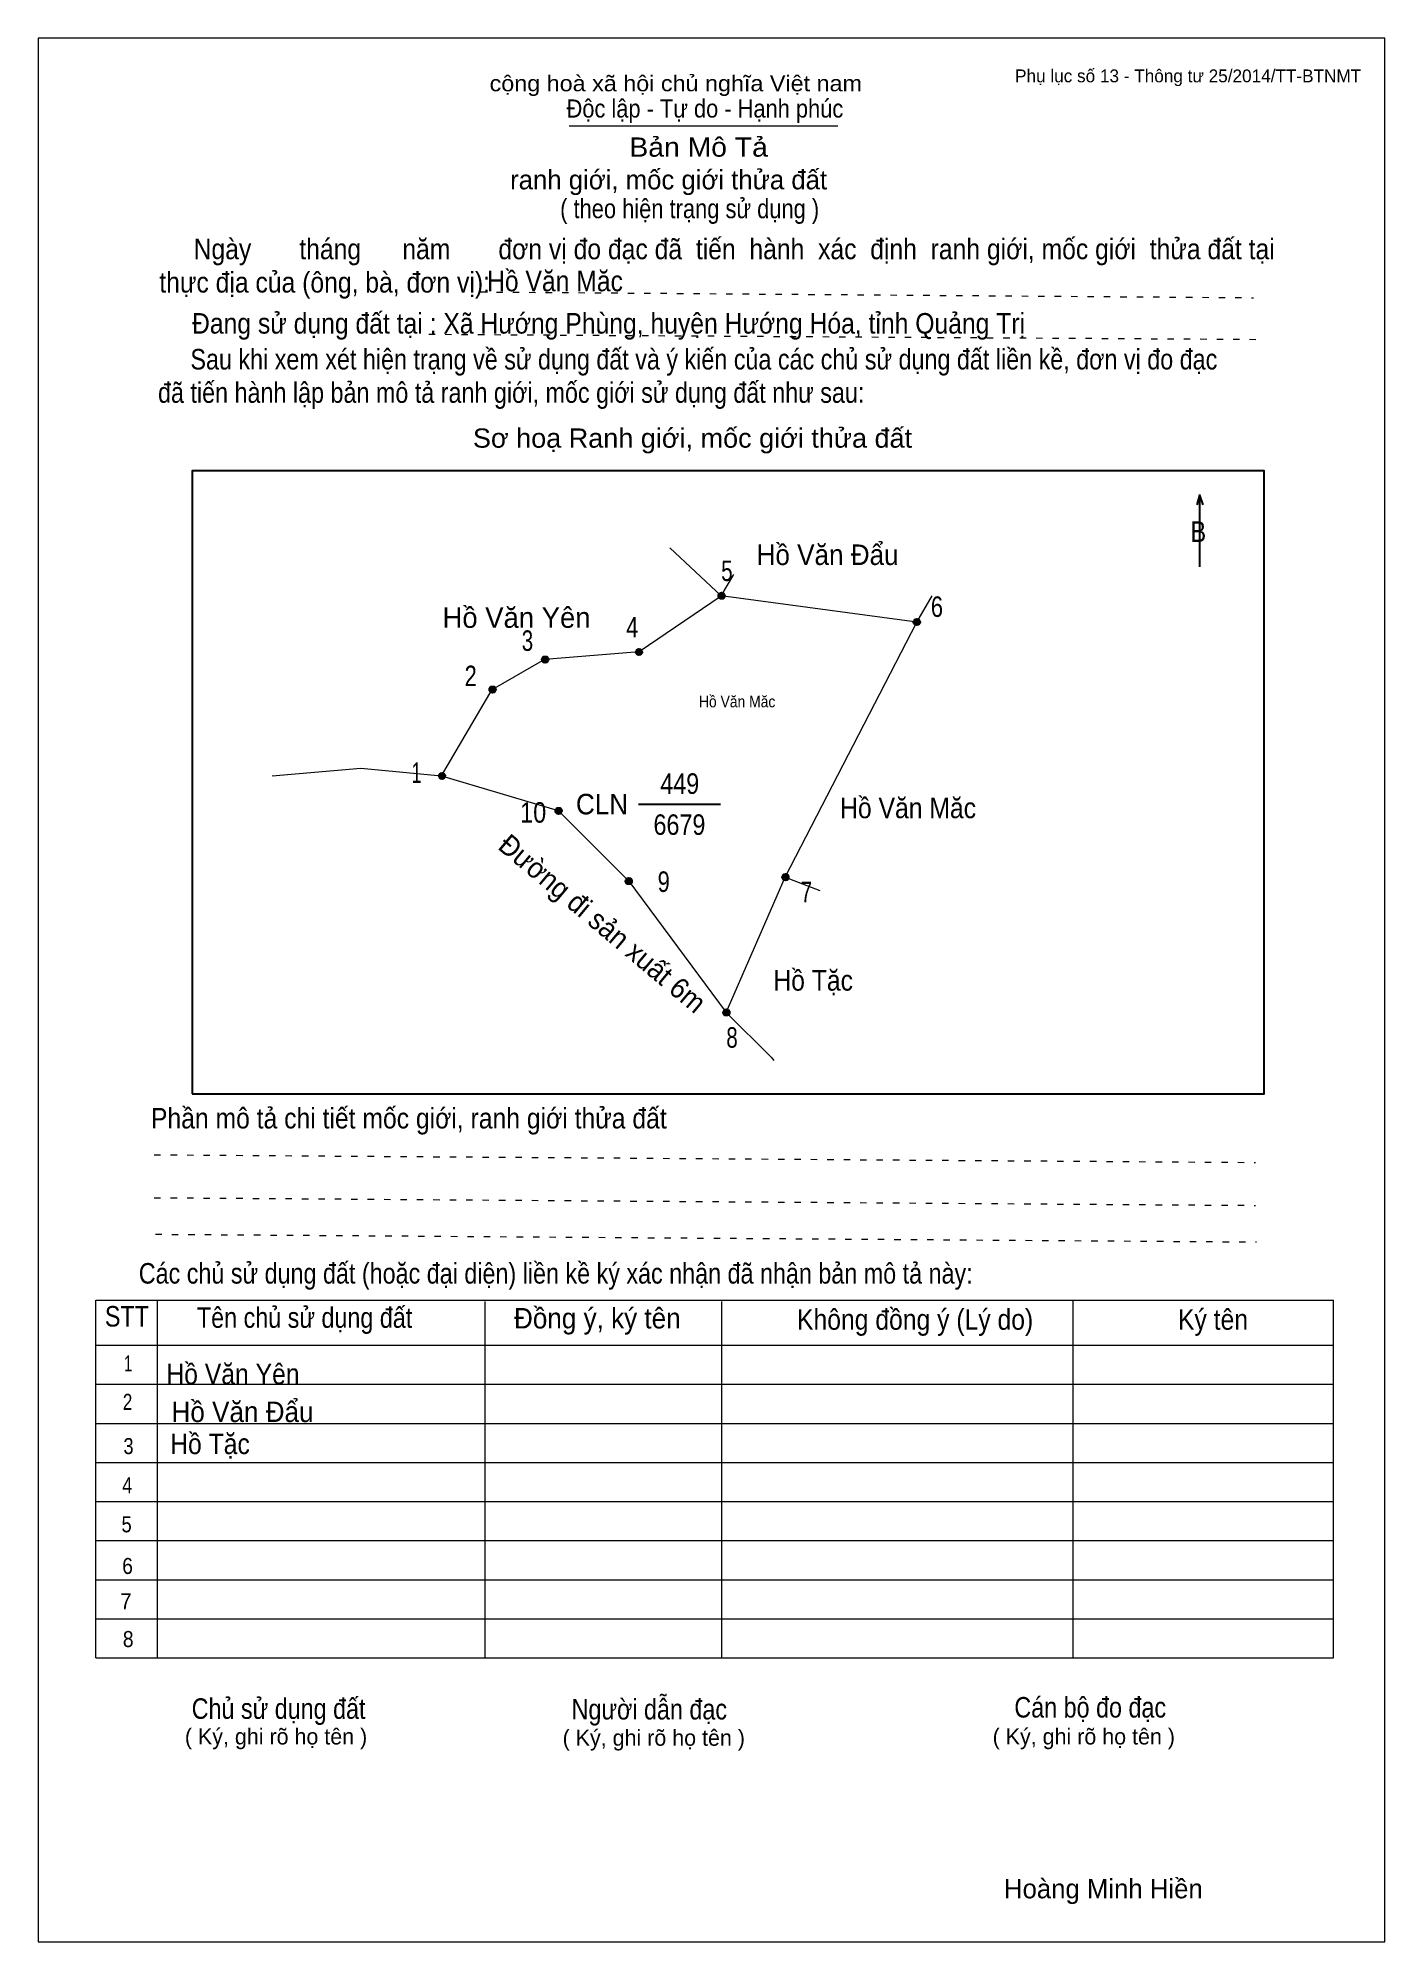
# Model space of a CAD drawing. Header units: centimetres. Extents: x 0 to 21, y 0 to 29.7.
import ezdxf
from ezdxf.enums import TextEntityAlignment as Align

# ---------------------------------------------------------------- set-up
doc = ezdxf.new("R2010")
doc.units = ezdxf.units.CM
doc.header["$LTSCALE"] = 0.13
doc.linetypes.add('DOTTED', pattern=[1.5, 0.3, -1.2])
for name, color, linetype, lineweight in [('1', 7, 'Continuous', 13), ('32', 7, 'Continuous', 25), ('33', 7, 'Continuous', 25), ('61', 7, 'Continuous', 13), ('62', 7, 'Continuous', 13)]:
    doc.layers.add(name, color=color, linetype=linetype, lineweight=lineweight)
for name, color, linetype in [('34', 7, 'Continuous'), ('45', 7, 'Continuous'), ('63', 7, 'Continuous')]:
    doc.layers.add(name, color=color, linetype=linetype)

msp = doc.modelspace()

# ---------------------------------------------------------------- hatches: boundary and pattern name
at = {"layer": '32'}
for points in [[(10.7074, 21.0003, 1), (10.6074, 21.0003, 1)], [(13.7517, 20.5905, 1), (13.6517, 20.5905, 1)], [(7.9559, 20.0051, 1), (7.8559, 20.0051, 1)], [(9.4195, 20.1222, 1), (9.3195, 20.1222, 1)], [(7.1363, 19.5367, 1), (7.0363, 19.5367, 1)], [(6.3483, 18.1885, 1), (6.2483, 18.1885, 1)], [(8.1661, 17.6435, 1), (8.0661, 17.6435, 1)], [(11.7027, 16.6096, 1), (11.6027, 16.6096, 1)], [(9.2603, 16.5493, 1), (9.1603, 16.5493, 1)], [(10.7824, 14.5003, 1), (10.6824, 14.5003, 1)]]:
    msp.add_hatch(color=256, dxfattribs=at).paths.add_polyline_path(points)

# ---------------------------------------------------------------- linework, layer by layer
at = {"layer": '1'}
msp.add_lwpolyline([(21, 0), (21, 29.7), (0, 29.7), (0, 0)], close=True, dxfattribs=at)
at = {"layer": '32'}
for centre in [(10.6574, 21.0003), (13.7017, 20.5905), (7.9059, 20.0051), (9.3695, 20.1222), (7.0863, 19.5367), (6.2983, 18.1885), (8.1161, 17.6435), (11.6527, 16.6096), (9.2103, 16.5493), (10.7324, 14.5003)]:
    msp.add_circle(centre, 0.05, dxfattribs=at)
at = {"layer": '33'}
msp.add_line((9.36, 17.75), (10.64, 17.75), dxfattribs=at)
at = {"layer": '61'}
for p, q in [((10.65, 21), (10.85, 21.33)), ((13.7, 20.59), (13.94, 21)), ((11.65, 16.61), (12.19, 16.4))]:
    msp.add_line(p, q, dxfattribs=at)
for points in [[(6.29, 18.19), (7.08, 19.54), (7.9, 20.01), (9.37, 20.13), (10.65, 21), (9.85, 21.75)], [(10.73, 14.5), (11.65, 16.61), (13.7, 20.59), (10.65, 21)], [(3.65, 18.19), (5.03, 18.31), (6.29, 18.19)], [(6.29, 18.19), (8.11, 17.65), (9.21, 16.55), (10.73, 14.5)], [(10.73, 14.5), (11.43, 13.8), (11.47, 13.75)]]:
    msp.add_lwpolyline(points, dxfattribs=at)
at = {"layer": '62'}
for p, q in [((8.28, 28.33), (12.47, 28.33)), ((0.9, 10.01), (20.2, 10.01)), ((0.9, 4.43), (0.9, 10.01)), ((1.86, 4.43), (1.86, 10.01)), ((6.97, 4.43), (6.97, 9.99)), ((10.66, 4.43), (10.66, 9.99)), ((16.14, 4.43), (16.14, 10.01)), ((20.2, 4.43), (20.2, 10.01)), ((0.9, 9.31), (20.2, 9.31)), ((0.9, 8.7), (20.2, 8.7)), ((0.9, 8.09), (20.2, 8.09)), ((0.9, 7.48), (20.2, 7.48)), ((0.9, 6.87), (20.2, 6.87)), ((0.9, 6.26), (20.2, 6.26)), ((0.9, 5.65), (20.2, 5.65)), ((0.9, 5.04), (20.2, 5.04)), ((0.9, 4.43), (20.2, 4.43))]:
    msp.add_line(p, q, dxfattribs=at)
at = {"layer": '62', "linetype": 'DOTTED'}
for p, q in [((6.89, 25.74), (18.95, 25.65)), ((6.09, 25.08), (19.04, 25)), ((1.81, 12.28), (18.98, 12.16)), ((1.81, 11.61), (18.98, 11.49)), ((1.83, 11.04), (19, 10.92))]:
    msp.add_line(p, q, dxfattribs=at)
at = {"layer": '62', "lineweight": 25}
for p, q in [((18.11, 22.58), (18.11, 21.45)), ((18.11, 22.57), (18.07, 22.42)), ((18.11, 22.57), (18.16, 22.42))]:
    msp.add_line(p, q, dxfattribs=at)
msp.add_lwpolyline([(2.4, 13.23), (19.12, 13.23), (19.12, 22.95), (2.4, 22.95)], close=True, dxfattribs=at)

# ---------------------------------------------------------------- texts
at = {"layer": '32'}
for s, width, p in [('5', 0.75, (10.74, 21.23)), ('6', 0.8, (14.015, 20.67)), ('4', 0.8, (9.265, 20.35)), ('3', 0.75, (7.63, 20.14)), ('2', 0.8, (6.745, 19.59)), ('1', 0.65, (5.9, 18.08)), ('10', 0.85, (7.72, 17.46)), ('9', 0.8, (9.755, 16.38)), ('7', 0.75, (11.98, 16.22)), ('8', 0.75, (10.82, 13.95))]:
    msp.add_text(s, height=0.32, dxfattribs=dict(at, width=width)).set_placement(p, align=Align.CENTER)
at = {"layer": '33'}
for s, width, p in [('Hồ Văn Đẩu', 0.95, (12.31, 21.48)), ('449', 0.85, (10.005, 17.91)), ('Hồ Văn Măc', 0.9, (13.565, 17.53)), ('6679', 0.85, (10, 17.27)), ('Hồ Tặc', 0.9, (12.085, 14.84))]:
    msp.add_text(s, height=0.32, dxfattribs=dict(at, width=width)).set_placement(p, align=Align.CENTER)
msp.add_text('Hồ Văn Yên', height=0.32, dxfattribs=at).set_placement((7.46, 20.5), align=Align.CENTER)
at = {"layer": '33', "width": 0.95}
msp.add_text('CLN', height=0.32, dxfattribs=at).set_placement((9.2, 17.59), align=Align.RIGHT)
msp.add_text('Đường đi sản xuất 6m', height=0.3197, rotation=320, dxfattribs=at).set_placement((8.6973, 15.7653), align=Align.CENTER)
at = {"layer": '34'}
for s, width, p in [('Hồ Văn Măc', 0.9, (7, 25.75)), ('Hồ Văn Yên', 0.9, (2, 8.7)), ('Hồ Văn Đẩu', 0.95, (2.08, 8.11)), ('Hồ Tặc', 0.9, (2.06, 7.61))]:
    msp.add_text(s, height=0.32, dxfattribs=dict(at, width=width)).set_placement(p)
at = {"layer": '45', "width": 0.9}
msp.add_text('Hồ Văn Măc', height=0.1798, dxfattribs=at).set_placement((10.9, 19.26), align=Align.CENTER)
at = {"layer": '62'}
for s, height, width, p in [('cộng hoà xã hội chủ nghĩa Việt nam', 0.2474, 1.1, (7.04, 28.87)), ('Độc lập - Tự do - Hạnh phúc', 0.2828, 0.9, (8.24, 28.46)), ('Bản Mô Tả', 0.3, 1.1, (9.22, 27.85)), ('( theo hiện trạng sử dụng )', 0.3, 0.85, (8.14, 26.89)), ('     Ngày       tháng      năm       đơn vị đo đạc đã  tiến  hành  xác  định  ranh giới, mốc giới  thửa đất tại ', 0.32, 0.9, (1.89, 26.25)), ('thực địa của (ông, bà, đơn vị): ', 0.32, 0.9, (1.89, 25.73)), ('Đang sử dụng đất tại : Xã Hướng Phùng, huyện Hướng Hóa, tỉnh Quảng Trị', 0.32, 0.9, (2.4, 25.09)), ('     Sau khi xem xét hiện trạng về sử dụng đất và ý kiến của các chủ sử dụng đất liền kề, đơn vị đo đạc ', 0.32, 0.85, (1.87, 24.53)), ('đã tiến hành lập bản mô tả ranh giới, mốc giới sử dụng đất như sau:', 0.32, 0.85, (1.87, 24.01)), ('Sơ hoạ Ranh giới, mốc giới thửa đất', 0.3, 1.05, (6.78, 23.31)), ('B', 0.32, 0.85, (17.97, 21.84)), ('Phần mô tả chi tiết mốc giới, ranh giới thửa đất ', 0.32, 0.9, (1.76, 12.69)), ('Các chủ sử dụng đất (hoặc đại diện) liền kề ký xác nhận đã nhận bản mô tả này:', 0.32, 0.85, (1.57, 10.27))]:
    msp.add_text(s, height=height, dxfattribs=dict(at, width=width)).set_placement(p)
msp.add_text('ranh giới, mốc giới thửa đất', height=0.3, dxfattribs=at).set_placement((7.36, 27.34))
for s, height, width, p in [('STT', 0.32, 0.85, (1.385, 9.6)), ('Tên chủ sử dụng đất', 0.32, 0.85, (4.155, 9.58)), ('Đồng ý, ký tên', 0.32, 0.95, (8.72, 9.57)), ('Không đồng ý (Lý do)', 0.32, 0.9, (13.675, 9.55)), ('Ký tên', 0.32, 0.9, (18.32, 9.55)), ('1', 0.25, 0.7, (1.405, 8.9)), ('2', 0.25, 0.8, (1.395, 8.3)), ('3', 0.25, 0.85, (1.41, 7.61)), ('4', 0.25, 0.85, (1.39, 7)), ('5', 0.25, 0.85, (1.38, 6.39)), ('6', 0.25, 0.9, (1.395, 5.74)), ('7', 0.25, 0.95, (1.37, 5.19)), ('8', 0.25, 0.9, (1.405, 4.6)), ('Người dẫn đạc', 0.32, 0.85, (9.53, 3.47)), ('Chủ sử dụng đất', 0.32, 0.85, (3.75, 3.48)), ('Cán bộ đo đạc', 0.32, 0.85, (16.405, 3.5))]:
    msp.add_text(s, height=height, dxfattribs=dict(at, width=width)).set_placement(p, align=Align.CENTER)
for p in [(3.71, 3.08), (9.6, 3.06), (16.305, 3.08)]:
    msp.add_text('( Ký, ghi rõ họ tên )', height=0.25, dxfattribs=at).set_placement(p, align=Align.CENTER)
at = {"layer": '63'}
msp.add_text('Phụ lục số 13 - Thông tư 25/2014/TT-BTNMT', height=0.2, dxfattribs=at).set_placement((20.63, 29.01), align=Align.RIGHT)
msp.add_text('Hoàng Minh Hiền', height=0.3, dxfattribs=at).set_placement((16.61, 0.68), align=Align.CENTER)

doc.saveas('drawing.dxf')
